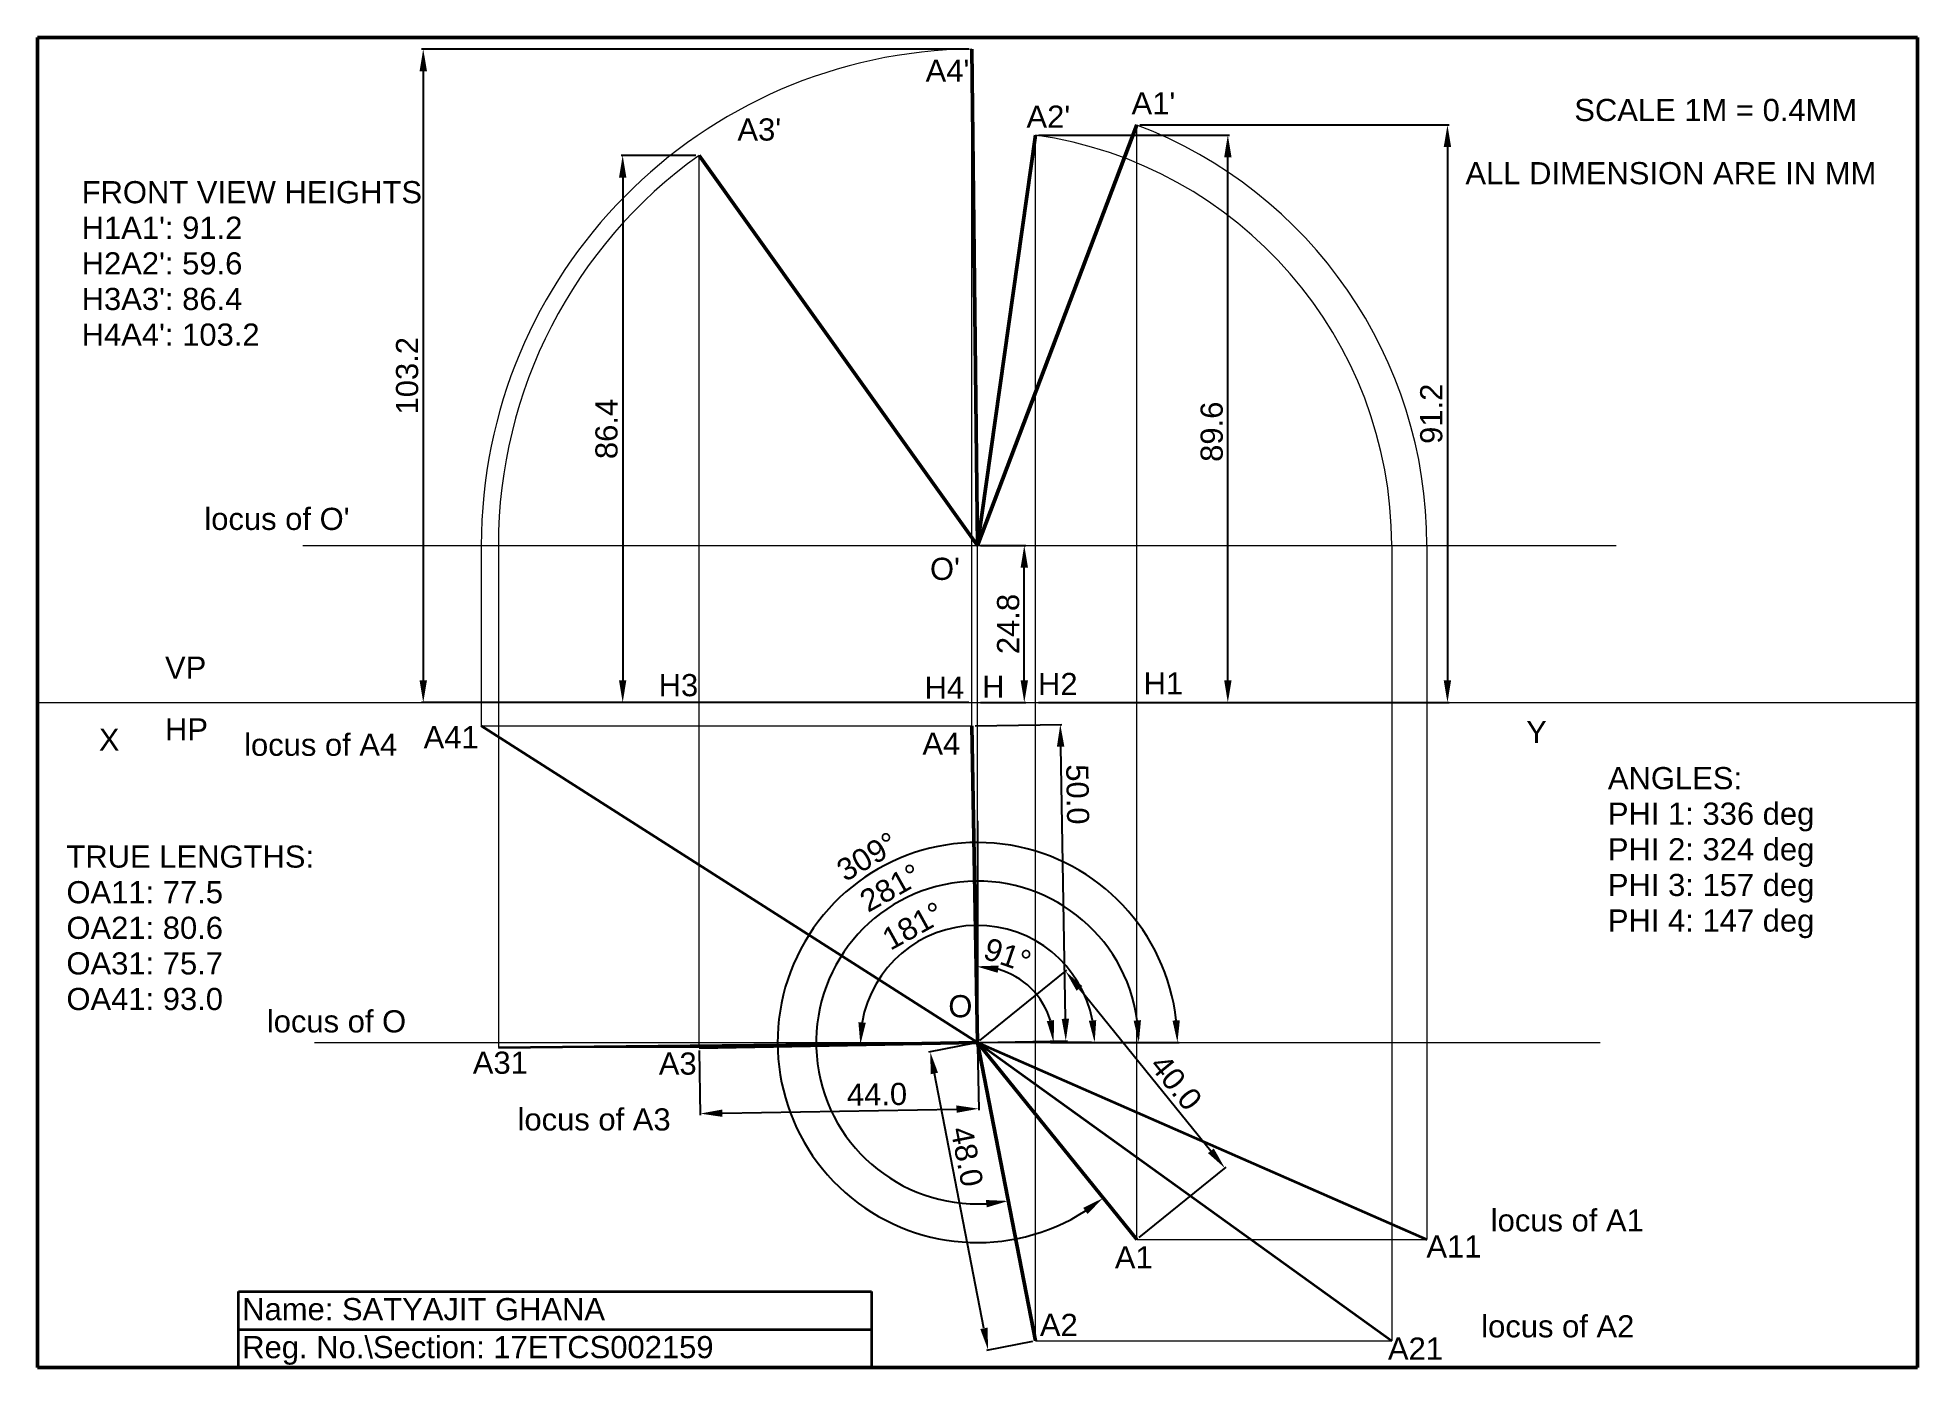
# Model space of a CAD drawing. Header units: millimetres. Extents: x 0 to 297, y 0 to 210.
import ezdxf

# ---------------------------------------------------------------- set-up
doc = ezdxf.new("R2010")
doc.units = ezdxf.units.MM
doc.header["$LTSCALE"] = 0.5
doc.header["$PDMODE"] = 3
doc.header["$PDSIZE"] = 5
for name, color, linetype, lineweight in [('DimensionLine', 1, 'Continuous', 25), ('FVnTV', 3, 'Continuous', 50), ('ProjectorLine', 4, 'Continuous', 9), ('TrueLengthLines', 5, 'Continuous', 35), ('XYline', 7, 'Continuous', 20)]:
    doc.layers.add(name, color=color, linetype=linetype, lineweight=lineweight)
doc.styles.get("Standard").update_dxf_attribs({"font": 'arial.ttf'})
doc.styles.add('style1', font='arial.ttf')
doc.dimstyles.new('ED', dxfattribs={"dimtxt": 3.5, "dimasz": 3.5, "dimexe": 0.25, "dimexo": 0.5, "dimgap": 0.75, "dimtad": 1, "dimdec": 1, "dimzin": 0, "dimdsep": 46, "dimtxsty": 'Standard', "dimcen": 0.09, "dimadec": 0, "dimazin": 0, "dimtfac": 1, "dimtdec": 1, "dimtofl": 0, "dimtmove": 0, "dimatfit": 3, "dimfxl": 1, "dimtolj": 1, "dimtzin": 0, "dimarcsym": 0})

# ---------------------------------------------------------------- blocks, each defined once
blk = doc.blocks.new('*D1')
at = {"layer": 'Defpoints', "color": 0, "transparency": 16777216}
for p in [(148.18, 69.81), (158.88, 57.38), (148.5, 51.3), (167.01, 51.3)]:
    blk.add_point(p, dxfattribs=at)
at = {"layer": 'DimensionLine', "color": 0, "lineweight": -2, "transparency": 16777216}
for p, q in [((148.19, 69.31), (148.29, 63.08)), ((166.51, 51.3), (160.28, 51.3))]:
    blk.add_line(p, q, dxfattribs=at)
blk.add_arc((148.5, 51.3), 12.03, 16.727, 74.273, dxfattribs=at)
at = {"layer": 'DimensionLine', "color": 0, "transparency": 16777216}
for points in [[(151.69, 62.31), (151.84, 63.46), (148.29, 63.33)], [(160.6, 54.85), (159.45, 54.68), (160.53, 51.3)]]:
    blk.add_solid(points, dxfattribs=at)
at = {"layer": 'DimensionLine', "color": 0, "transparency": 16777216, "insert": (153.24, 65.08), "char_height": 3.5, "attachment_point": 5, "rotation": 341.0204}
blk.add_mtext('\\A1;91°', dxfattribs=at)
blk = doc.blocks.new('*D2')
at = {"layer": 'Defpoints', "color": 0, "transparency": 16777216}
for p in [(157.66, 67.39), (130.24, 50.99), (148.5, 51.3), (166.76, 51.3)]:
    blk.add_point(p, dxfattribs=at)
at = {"layer": 'DimensionLine', "color": 0, "lineweight": -2, "transparency": 16777216}
blk.add_arc((148.5, 51.3), 18.51, 10.8514, 170.1486, dxfattribs=at)
at = {"layer": 'DimensionLine', "color": 0, "transparency": 16777216}
for points in [[(130.85, 54.43), (129.68, 54.52), (129.99, 50.98)], [(167.26, 54.84), (166.1, 54.73), (167.01, 51.3)]]:
    blk.add_solid(points, dxfattribs=at)
at = {"layer": 'DimensionLine', "color": 0, "transparency": 16777216, "insert": (138.32, 69.72), "char_height": 3.5, "attachment_point": 5, "rotation": 28.9242}
blk.add_mtext('\\A1;181°', dxfattribs=at)
blk = doc.blocks.new('*D3')
at = {"layer": 'Defpoints', "color": 0, "transparency": 16777216}
for p in [(148.5, 51.3), (166.76, 51.3), (123.22, 48.05), (153.32, 26.53)]:
    blk.add_point(p, dxfattribs=at)
at = {"layer": 'DimensionLine', "color": 0, "lineweight": -2, "transparency": 16777216}
blk.add_line((167.26, 51.3), (174.24, 51.3), dxfattribs=at)
blk.add_arc((148.5, 51.3), 25.49, 7.8728, 273.1272, dxfattribs=at)
at = {"layer": 'DimensionLine', "color": 0, "transparency": 16777216}
for points in [[(174.33, 54.84), (173.17, 54.76), (173.99, 51.3)], [(149.82, 26.43), (149.96, 25.27), (153.36, 26.28)]]:
    blk.add_solid(points, dxfattribs=at)
at = {"layer": 'DimensionLine', "color": 0, "transparency": 16777216, "insert": (134.77, 75.74), "char_height": 3.5, "attachment_point": 5, "rotation": 29.339}
blk.add_mtext('\\A1;281°', dxfattribs=at)
blk = doc.blocks.new('*D4')
at = {"layer": 'Defpoints', "color": 0, "transparency": 16777216}
for p in [(148.5, 51.3), (159.51, 51.3), (120.11, 37.46), (168.38, 26.76)]:
    blk.add_point(p, dxfattribs=at)
at = {"layer": 'DimensionLine', "color": 0, "lineweight": -2, "transparency": 16777216}
for p, q in [((160.01, 51.3), (180.34, 51.3)), ((168.69, 26.37), (168.54, 26.56))]:
    blk.add_line(p, q, dxfattribs=at)
blk.add_arc((148.5, 51.3), 31.59, 6.3521, 302.6479, dxfattribs=at)
at = {"layer": 'DimensionLine', "color": 0, "transparency": 16777216}
for points in [[(180.47, 54.83), (179.31, 54.77), (180.09, 51.3)], [(165.2, 25.18), (165.88, 24.24), (168.38, 26.76)]]:
    blk.add_solid(points, dxfattribs=at)
at = {"layer": 'DimensionLine', "color": 0, "transparency": 16777216, "insert": (131.09, 80.66), "char_height": 3.5, "attachment_point": 5, "rotation": 30.6719}
blk.add_mtext('\\A1;309°', dxfattribs=at)
blk = doc.blocks.new('*D5')
at = {"layer": 'Defpoints', "color": 0, "transparency": 16777216}
for p in [(148.5, 51.3), (187.58, 31.48), (173.67, 20.22)]:
    blk.add_point(p, dxfattribs=at)
at = {"layer": 'DimensionLine', "color": 0, "lineweight": -2, "transparency": 16777216}
for p, q in [((148.89, 51.62), (162.6, 62.72)), ((164.61, 59.84), (185.37, 34.2)), ((174.06, 20.53), (187.77, 31.64))]:
    blk.add_line(p, q, dxfattribs=at)
at = {"layer": 'DimensionLine', "color": 0, "transparency": 16777216}
for points in [[(165.06, 60.21), (164.15, 59.48), (162.4, 62.56)], [(185.83, 34.57), (184.92, 33.83), (187.58, 31.48)]]:
    blk.add_solid(points, dxfattribs=at)
at = {"layer": 'DimensionLine', "color": 0, "transparency": 16777216, "insert": (179.88, 45.01), "char_height": 3.5, "attachment_point": 5, "rotation": 309}
blk.add_mtext('\\A1;40.0', dxfattribs=at)
blk = doc.blocks.new('*D6')
at = {"layer": 'Defpoints', "color": 0, "transparency": 16777216}
for p in [(148.5, 51.3), (141.02, 49.85), (157.66, 4.19)]:
    blk.add_point(p, dxfattribs=at)
at = {"layer": 'DimensionLine', "color": 0, "lineweight": -2, "transparency": 16777216}
for p, q in [((148.01, 51.21), (140.77, 49.8)), ((149.51, 6.17), (141.69, 46.42)), ((157.17, 4.09), (149.93, 2.68))]:
    blk.add_line(p, q, dxfattribs=at)
at = {"layer": 'DimensionLine', "color": 0, "transparency": 16777216}
for points in [[(142.26, 46.53), (141.12, 46.3), (141.02, 49.85)], [(150.08, 6.28), (148.94, 6.06), (150.18, 2.73)]]:
    blk.add_solid(points, dxfattribs=at)
at = {"layer": 'DimensionLine', "color": 0, "transparency": 16777216, "insert": (146.83, 33.28), "char_height": 3.5, "attachment_point": 5, "rotation": 281}
blk.add_mtext('\\A1;48.0', dxfattribs=at)
blk = doc.blocks.new('*D7')
at = {"layer": 'Defpoints', "color": 0, "transparency": 16777216}
for p in [(104.51, 50.54), (148.5, 51.3), (148.68, 40.85)]:
    blk.add_point(p, dxfattribs=at)
at = {"layer": 'DimensionLine', "color": 0, "lineweight": -2, "transparency": 16777216}
for p, q in [((148.51, 50.8), (148.69, 40.6)), ((104.52, 50.04), (104.69, 39.83)), ((108.19, 40.14), (145.18, 40.78))]:
    blk.add_line(p, q, dxfattribs=at)
at = {"layer": 'DimensionLine', "color": 0, "transparency": 16777216}
for points in [[(108.18, 40.72), (108.2, 39.56), (104.69, 40.08)], [(145.17, 41.37), (145.19, 40.2), (148.68, 40.85)]]:
    blk.add_solid(points, dxfattribs=at)
at = {"layer": 'DimensionLine', "color": 0, "transparency": 16777216, "insert": (132.62, 43.1), "char_height": 3.5, "attachment_point": 5, "rotation": 1}
blk.add_mtext('\\A1;44.0', dxfattribs=at)
blk = doc.blocks.new('*D8')
at = {"layer": 'Defpoints', "color": 0, "transparency": 16777216}
for p in [(147.63, 101.3), (161.58, 101.54), (148.5, 51.3)]:
    blk.add_point(p, dxfattribs=at)
at = {"layer": 'DimensionLine', "color": 0, "lineweight": -2, "transparency": 16777216}
for p, q in [((148.13, 101.31), (161.83, 101.54)), ((162.39, 55.05), (161.64, 98.04)), ((149, 51.31), (162.7, 51.55))]:
    blk.add_line(p, q, dxfattribs=at)
at = {"layer": 'DimensionLine', "color": 0, "transparency": 16777216}
for points in [[(162.22, 98.05), (161.05, 98.03), (161.58, 101.54)], [(162.97, 55.06), (161.8, 55.04), (162.45, 51.55)]]:
    blk.add_solid(points, dxfattribs=at)
at = {"layer": 'DimensionLine', "color": 0, "transparency": 16777216, "insert": (164.31, 90.49), "char_height": 3.5, "attachment_point": 5, "rotation": 271}
blk.add_mtext('\\A1;50.0', dxfattribs=at)
blk = doc.blocks.new('*D10')
at = {"layer": 'Defpoints', "color": 0, "transparency": 16777216}
for p in [(104.5, 191.4), (92.44, 105), (104.5, 105)]:
    blk.add_point(p, dxfattribs=at)
at = {"layer": 'DimensionLine', "color": 0, "lineweight": -2, "transparency": 16777216}
for p, q in [((104, 191.4), (92.19, 191.4)), ((92.44, 187.9), (92.44, 108.5)), ((104, 105), (92.19, 105))]:
    blk.add_line(p, q, dxfattribs=at)
at = {"layer": 'DimensionLine', "color": 0, "transparency": 16777216}
for points in [[(91.86, 187.9), (93.02, 187.9), (92.44, 191.4)], [(91.86, 108.5), (93.02, 108.5), (92.44, 105)]]:
    blk.add_solid(points, dxfattribs=at)
at = {"layer": 'DimensionLine', "color": 0, "transparency": 16777216, "insert": (89.9, 148.2), "char_height": 3.5, "attachment_point": 5, "rotation": 90}
blk.add_mtext('\\A1;86.4', dxfattribs=at)
blk = doc.blocks.new('*D13')
at = {"layer": 'Defpoints', "color": 0, "transparency": 16777216}
for p in [(148.5, 129.8), (155.89, 129.8), (148.5, 105)]:
    blk.add_point(p, dxfattribs=at)
at = {"layer": 'DimensionLine', "color": 0, "lineweight": -2, "transparency": 16777216}
for p, q in [((149, 129.8), (156.14, 129.8)), ((155.89, 108.5), (155.89, 126.3)), ((149, 105), (156.14, 105))]:
    blk.add_line(p, q, dxfattribs=at)
at = {"layer": 'DimensionLine', "color": 0, "transparency": 16777216}
for points in [[(155.31, 126.3), (156.48, 126.3), (155.89, 129.8)], [(155.31, 108.5), (156.48, 108.5), (155.89, 105)]]:
    blk.add_solid(points, dxfattribs=at)
at = {"layer": 'DimensionLine', "color": 0, "transparency": 16777216, "insert": (153.36, 117.4), "char_height": 3.5, "attachment_point": 5, "rotation": 90}
blk.add_mtext('\\A1;24.8', dxfattribs=at)
blk = doc.blocks.new('*D14')
at = {"layer": 'Defpoints', "color": 0, "transparency": 16777216}
for p in [(147.63, 208.2), (60.93, 105), (147.63, 105)]:
    blk.add_point(p, dxfattribs=at)
at = {"layer": 'DimensionLine', "color": 0, "lineweight": -2, "transparency": 16777216}
for p, q in [((147.13, 208.2), (60.68, 208.2)), ((60.93, 204.7), (60.93, 108.5)), ((147.13, 105), (60.68, 105))]:
    blk.add_line(p, q, dxfattribs=at)
at = {"layer": 'DimensionLine', "color": 0, "transparency": 16777216}
for points in [[(60.35, 204.7), (61.52, 204.7), (60.93, 208.2)], [(60.35, 108.5), (61.52, 108.5), (60.93, 105)]]:
    blk.add_solid(points, dxfattribs=at)
at = {"layer": 'DimensionLine', "color": 0, "transparency": 16777216, "insert": (58.4, 156.6), "char_height": 3.5, "attachment_point": 5, "rotation": 90}
blk.add_mtext('\\A1;103.2', dxfattribs=at)
blk = doc.blocks.new('*D15')
at = {"layer": 'Defpoints', "color": 0, "transparency": 16777216}
for p in [(157.66, 194.6), (188.05, 194.6), (157.66, 105)]:
    blk.add_point(p, dxfattribs=at)
at = {"layer": 'DimensionLine', "color": 0, "lineweight": -2, "transparency": 16777216}
for p, q in [((158.16, 194.6), (188.3, 194.6)), ((188.05, 108.5), (188.05, 191.1)), ((158.16, 105), (188.3, 105))]:
    blk.add_line(p, q, dxfattribs=at)
at = {"layer": 'DimensionLine', "color": 0, "transparency": 16777216}
for points in [[(187.47, 191.1), (188.64, 191.1), (188.05, 194.6)], [(187.47, 108.5), (188.64, 108.5), (188.05, 105)]]:
    blk.add_solid(points, dxfattribs=at)
at = {"layer": 'DimensionLine', "color": 0, "transparency": 16777216, "insert": (185.52, 147.76), "char_height": 3.5, "attachment_point": 5, "rotation": 90}
blk.add_mtext('\\A1;89.6', dxfattribs=at)
blk = doc.blocks.new('*D16')
at = {"layer": 'Defpoints', "color": 0, "transparency": 16777216}
for p in [(173.67, 196.2), (173.67, 105), (222.75, 105)]:
    blk.add_point(p, dxfattribs=at)
at = {"layer": 'DimensionLine', "color": 0, "lineweight": -2, "transparency": 16777216}
for p, q in [((174.17, 196.2), (223, 196.2)), ((222.75, 192.7), (222.75, 108.5)), ((174.17, 105), (223, 105))]:
    blk.add_line(p, q, dxfattribs=at)
at = {"layer": 'DimensionLine', "color": 0, "transparency": 16777216}
for points in [[(222.16, 192.7), (223.33, 192.7), (222.75, 196.2)], [(222.16, 108.5), (223.33, 108.5), (222.75, 105)]]:
    blk.add_solid(points, dxfattribs=at)
at = {"layer": 'DimensionLine', "color": 0, "transparency": 16777216, "insert": (220.21, 150.6), "char_height": 3.5, "attachment_point": 5, "rotation": 90}
blk.add_mtext('\\A1;91.2', dxfattribs=at)

msp = doc.modelspace()

# ---------------------------------------------------------------- linework, layer by layer
msp.add_line((148.5, 86.3), (148.5, 51.3))
at = {"layer": 'FVnTV'}
for p, q in [((0, 0), (0, 210)), ((0, 210), (297, 210)), ((147.63, 208.2), (148.5, 129.8)), ((297, 0), (297, 210)), ((173.67, 196.2), (148.5, 129.8)), ((157.66, 194.6), (148.5, 129.8)), ((104.51, 191.4), (148.5, 129.8)), ((148.5, 51.3), (147.63, 101.3)), ((148.5, 51.3), (104.51, 50.54)), ((148.5, 51.3), (173.67, 20.22)), ((148.5, 51.3), (157.66, 4.19)), ((0, 0), (297, 0))]:
    msp.add_line(p, q, dxfattribs=at)
at = {"layer": 'ProjectorLine'}
for p, q in [((147.63, 101.3), (147.63, 208.2)), ((173.67, 20.22), (173.67, 196.2)), ((157.66, 4.19), (157.66, 194.6)), ((104.51, 50.54), (104.51, 191.4)), ((41.91, 129.8), (249.39, 129.8)), ((70.1, 129.8), (70.1, 101.3)), ((72.8, 129.8), (72.8, 50.54)), ((148.5, 51.3), (148.5, 129.8)), ((213.94, 129.8), (213.94, 4.19)), ((219.51, 129.8), (219.51, 20.22)), ((70.1, 101.3), (147.63, 101.3)), ((43.77, 51.3), (246.86, 51.3)), ((104.51, 50.54), (72.8, 50.54)), ((173.67, 20.22), (219.51, 20.22)), ((157.66, 4.19), (213.94, 4.19))]:
    msp.add_line(p, q, dxfattribs=at)
for radius, start, end in [(78.4, 90.6377, 180), (71.01, 0, 69.2378), (65.44, 0, 81.9551), (75.7, 125.5336, 180)]:
    msp.add_arc((148.5, 129.8), radius, start, end, dxfattribs=at)
at = {"layer": 'TrueLengthLines'}
for p, q in [((70.1, 101.3), (148.5, 51.3)), ((72.8, 50.54), (148.5, 51.3)), ((148.5, 51.3), (219.51, 20.22)), ((148.5, 51.3), (213.94, 4.19)), ((31.76, 12), (131.76, 12)), ((31.76, 6), (31.76, 12)), ((131.76, 12), (131.76, 0)), ((31.76, 6), (131.76, 6)), ((31.76, 0), (31.76, 6))]:
    msp.add_line(p, q, dxfattribs=at)
at = {"layer": 'XYline'}
msp.add_line((0, 105), (297, 105), dxfattribs=at)

# ---------------------------------------------------------------- texts
for s, p in [("A4'", (140.3, 203.03)), ("A2'", (156.24, 195.77)), ("A1'", (172.84, 197.88)), ("A3'", (110.57, 193.74)), ("O'", (140.99, 124.36)), ('H3', (98.12, 105.99)), ('H4', (140.14, 105.59)), ('H', (149.23, 105.75)), ('H2', (158.06, 106.17)), ('H1', (174.74, 106.27)), ('A41', (60.99, 97.77)), ('A4', (139.8, 96.76)), ('O', (143.89, 55.29)), ('A31', (68.76, 46.37)), ('A3', (98.15, 46.23)), ('A11', (219.43, 17.35)), ('A1', (170.2, 15.62)), ('Name: SATYAJIT GHANA', (32.33, 7.45)), ('A2', (158.36, 4.96)), ('Reg. No.\\Section: 17ETCS002159', (32.33, 1.45)), ('A21', (213.35, 1.22))]:
    msp.add_text(s, height=3.5).set_placement(p)
at = {"layer": 'XYline', "style": 'style1'}
for s, p in [('SCALE 1M = 0.4MM', (242.79, 196.82)), ('ALL DIMENSION ARE IN MM', (225.59, 186.84)), ('FRONT VIEW HEIGHTS', (6.96, 183.84)), ("H1A1': 91.2", (6.96, 178.22)), ("H2A2': 59.6", (6.96, 172.6)), ("H3A3': 86.4", (6.96, 166.98)), ("H4A4': 103.2", (6.96, 161.35)), ("locus of O'", (26.35, 132.25)), ('VP', (20.13, 108.76)), ('HP', (20.13, 99)), ('Y', (235.19, 98.6)), ('X', (9.68, 97.39)), ('locus of A4', (32.63, 96.58)), ('ANGLES:', (248.1, 91.31)), ('PHI 1: 336 deg', (248.1, 85.69)), ('PHI 2: 324 deg', (248.1, 80.07)), ('TRUE LENGTHS:', (4.56, 78.92)), ('PHI 3: 157 deg', (248.1, 74.44)), ('OA11: 77.5', (4.56, 73.29)), ('PHI 4: 147 deg', (248.1, 68.82)), ('OA21: 80.6', (4.56, 67.67)), ('OA31: 75.7', (4.56, 62.05)), ('OA41: 93.0', (4.56, 56.43)), ('locus of O', (36.22, 52.9)), ('locus of A3', (75.83, 37.41)), ('locus of A1', (229.59, 21.47)), ('locus of A2', (228.09, 4.74))]:
    msp.add_text(s, height=3.5, dxfattribs=at).set_placement(p)

# ---------------------------------------------------------------- dimensions: what is measured, and where the dimension line sits
at = {"layer": 'DimensionLine'}
for p1, p2, distance, picture, middle in [((147.63, 208.2), (147.63, 105), -86.69, '*D14', (58.4, 156.6)), ((148.5, 105), (148.5, 129.8), -7.39, '*D13', (153.36, 117.4))]:
    dim = msp.add_aligned_dim(p1=p1, p2=p2, distance=distance, dimstyle='ED', dxfattribs=at)
    dim.commit()
    dim.dimension.update_dxf_attribs({"geometry": picture, "text_midpoint": middle})
for base, p1, p2, angle, picture, middle in [((222.75, 105), (173.67, 196.2), (173.67, 105), 270, '*D16', (222.75, 150.6)), ((188.05, 194.6), (157.66, 105), (157.66, 194.6), 90, '*D15', (188.05, 147.76)), ((92.44, 105), (104.5, 191.4), (104.5, 105), 270, '*D10', (92.44, 148.2)), ((161.58, 101.54), (148.5, 51.3), (147.63, 101.3), 91, '*D8', (161.77, 90.45)), ((187.58, 31.48), (148.5, 51.3), (173.67, 20.22), 309, '*D5', (177.91, 43.41)), ((148.68, 40.85), (104.51, 50.54), (148.5, 51.3), 1, '*D7', (132.67, 40.57)), ((141.02, 49.85), (157.66, 4.19), (148.5, 51.3), 101, '*D6', (144.34, 32.79))]:
    dim = msp.add_linear_dim(base=base, p1=p1, p2=p2, angle=angle, dimstyle='ED', dxfattribs=at)
    dim.commit()
    dim.dimension.update_dxf_attribs({"geometry": picture, "text_midpoint": middle, "dimtype": 161})
for base, p1, p2, picture, middle in [((120.11, 37.46), (168.38, 26.76), (159.51, 51.3), '*D4', (132.39, 78.47)), ((123.22, 48.05), (153.32, 26.53), (166.76, 51.3), '*D3', (136.01, 73.53)), ((157.66, 67.39), (166.76, 51.3), (130.24, 50.99), '*D2', (139.55, 67.5)), ((158.88, 57.38), (167.01, 51.3), (148.18, 69.81), '*D1', (152.41, 62.68))]:
    dim = msp.add_angular_dim_3p(base=base, center=(148.5, 51.3), p1=p1, p2=p2, dimstyle='ED', dxfattribs=at)
    dim.commit()
    dim.dimension.update_dxf_attribs({"geometry": picture, "text_midpoint": middle, "dimtype": 165})

doc.saveas('drawing.dxf')
